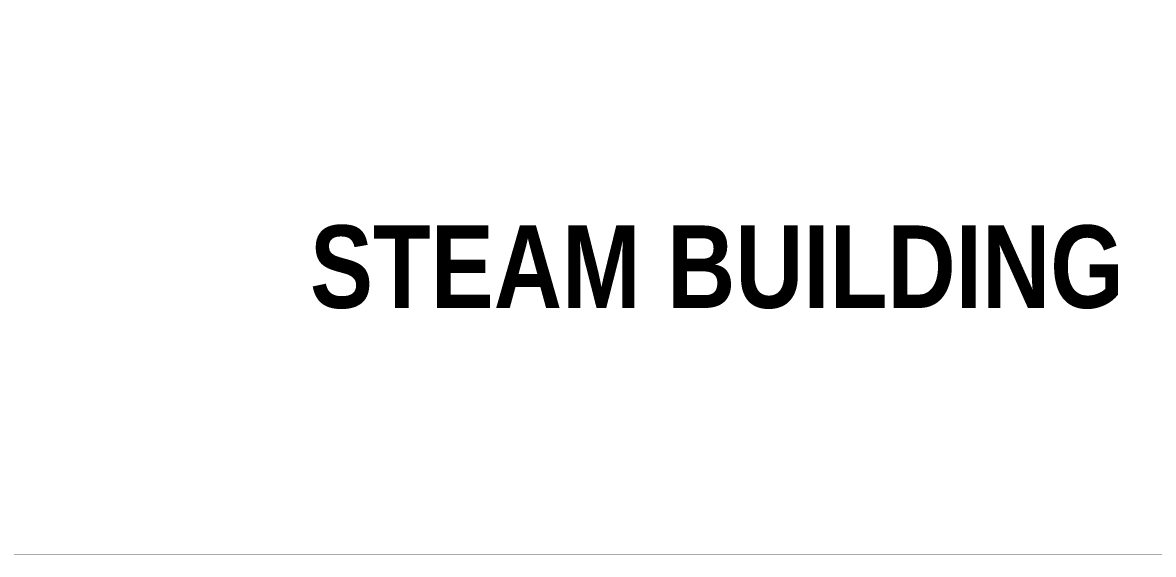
# Model space of a CAD drawing. Header units: millimetres. Extents: x 1112055 to 3390982, y -148532 to 766891.
# Drawn here: x 2129538 to 2165935, y 222347 to 239478 of the extents above; entities that cross this region are included whole.
import ezdxf

# ---------------------------------------------------------------- set-up
doc = ezdxf.new("R2010")
doc.units = ezdxf.units.MM
doc.layers.add('B TITLE BLOCK', color=250, linetype='Continuous', lineweight=0)
doc.layers.add('tb text', color=7, linetype='Continuous', lineweight=13)
doc.styles.add('SWINC', font='swissc.ttf')

msp = doc.modelspace()

# ---------------------------------------------------------------- linework, layer by layer
at = {"layer": 'B TITLE BLOCK', "color": 1, "const_width": 8.39}
msp.add_lwpolyline([(2087664.3, 299030), (2087664.3, 222350.9), (2243063.3, 222350.9), (2243063.3, 299030)], close=True, dxfattribs=at)
at = {"layer": 'B TITLE BLOCK', "color": 250, "lineweight": 0, "const_width": 8.39}
msp.add_lwpolyline([(2088038, 298656.3), (2088038, 222724.6), (2242689.6, 222724.6), (2242689.6, 298656.3)], close=True, dxfattribs=at)

# ---------------------------------------------------------------- texts
at = {"layer": 'B TITLE BLOCK', "color": 251, "insert": (2234304.9, 235665.9), "char_height": 255.214, "attachment_point": 2, "style": 'SWINC'}
msp.add_mtext_dynamic_manual_height_columns('\\pxsm1,qj;{\\fBankGothic Lt BT|b0|i0|c0|p34;BHOOMI\\P\\ps*,q*;\\fGost|b0|i0|c0|p2;\\H0.8x;- CONSULTANTS -\\C1; }', width=667332.186, gutter_width=0, heights=[93867.9], dxfattribs=at)
at = {"layer": 'tb text', "insert": (2138788.5, 232943.2), "char_height": 2656.103, "width": 29007.649, "attachment_point": 1, "style": 'SWINC'}
msp.add_mtext('{\\fSwis721 Cn BT|b1|i0|c0|p34;STEAM BUILDING}', dxfattribs=at)

doc.saveas('drawing.dxf')
